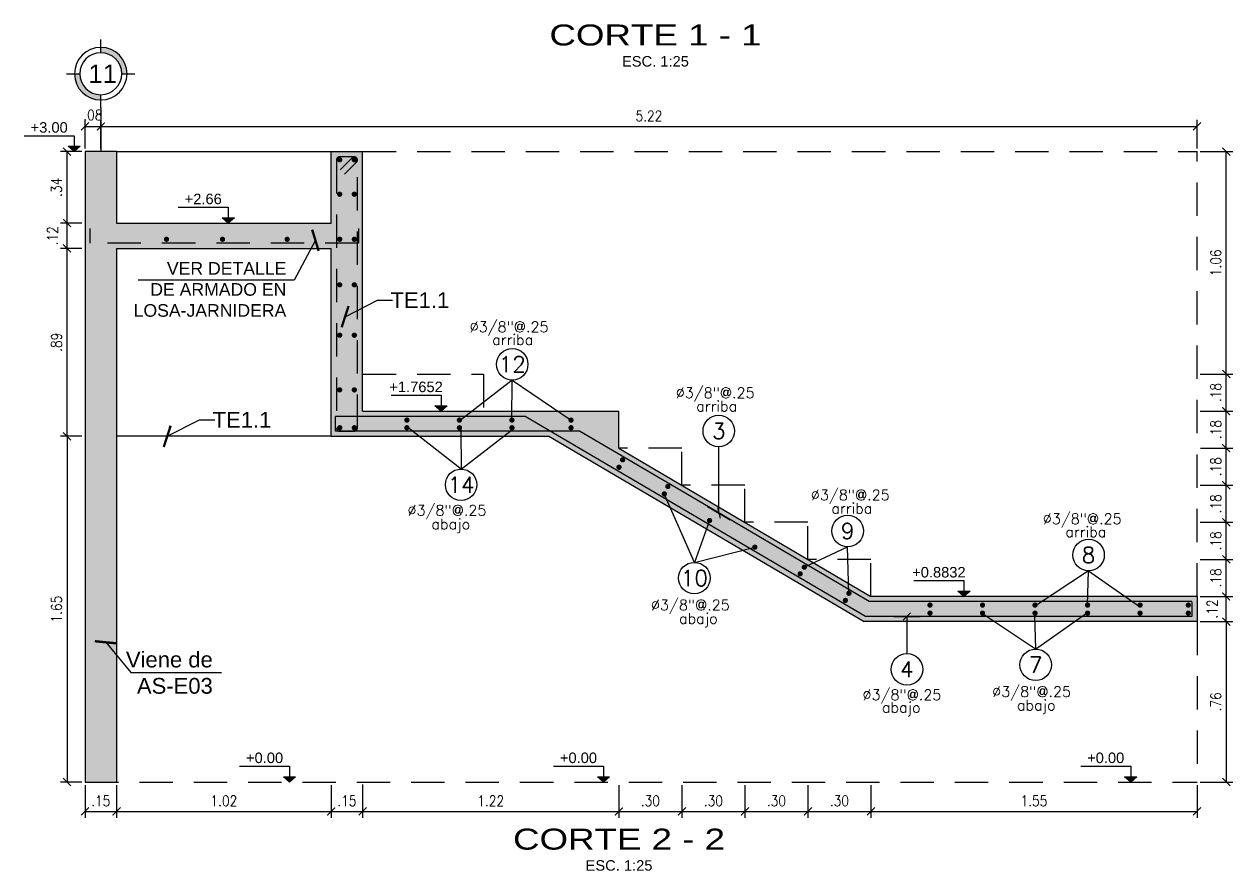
# Model space of a CAD drawing. Header units: millimetres. Extents: x -0.4 to 53.2, y 4.5 to 34.5.
# Drawn here: x 10.27 to 16.02, y 22.09 to 26.12 of the extents above; entities that cross this region are included whole.
import ezdxf
from ezdxf.enums import TextEntityAlignment as Align

# ---------------------------------------------------------------- set-up
doc = ezdxf.new("R2010")
doc.units = ezdxf.units.MM
doc.header["$LTSCALE"] = 0.05
doc.linetypes.add('DASHDOT2', pattern=[12.7, 6.35, -3.175, 0, -3.175])
doc.linetypes.add('HIDDEN2', pattern=[4.7625, 3.175, -1.5875])
for name, color, linetype in [('ACHURADO', 1, 'Continuous'), ('ACOTADO', 2, 'Continuous'), ('CANT_INVIS', 2, 'HIDDEN2'), ('CANT_VIS', 3, 'Continuous'), ('CONT_CORTE', 4, 'Continuous'), ('EJES', 1, 'DASHDOT2'), ('TEXTO_REFUERZO', 3, 'Continuous'), ('TITULOS', 1, 'Continuous'), ('TXT_IND', 2, 'Continuous')]:
    doc.layers.add(name, color=color, linetype=linetype)
doc.styles.add('ACOTAMIENTOS', font='romans.shx', dxfattribs={"width": 0.85})
doc.styles.add('ARIAL', font='arial.ttf')
doc.styles.get("Standard").update_dxf_attribs({"font": 'romans.shx'})
doc.dimstyles.new('ACOTA_25', dxfattribs={"dimscale": 0.025, "dimtxt": 2, "dimasz": 1.5, "dimexe": 1.25, "dimexo": 0.625, "dimgap": 1, "dimtad": 1, "dimzin": 4, "dimdsep": 46, "dimtxsty": 'ACOTAMIENTOS', "dimblk1": 'ARCHTICK', "dimblk2": 'ARCHTICK', "dimsah": 1, "dimcen": 1.5, "dimclrd": 1, "dimclre": 1, "dimclrt": 256, "dimadec": 0, "dimazin": 0, "dimtfac": 1, "dimtofl": 0, "dimtmove": 2, "dimatfit": 3, "dimldrblk": 'ARCHTICK', "dimfxl": 0, "dimtolj": 1, "dimtzin": 0, "dimarcsym": 0})

# ---------------------------------------------------------------- blocks, each defined once
blk = doc.blocks.new('Titulos')
at = {"layer": 'TITULOS', "color": 1, "style": 'ARIAL', "width": 1.25}
blk.add_attdef('TITULO_1', text='', height=0.2, dxfattribs=at).set_placement((0, 0.25), align=Align.MIDDLE_CENTER)
at = {"layer": 'TITULOS', "style": 'ARIAL', "width": 1.25}
blk.add_attdef('TITULO_2', text='', height=0.2, dxfattribs=at).set_placement((0, 0), align=Align.MIDDLE_CENTER)
at = {"layer": 'TITULOS', "color": 2, "width": 1.25}
for tag, p in [('ESCALA_1', (0, -0.25)), ('ESCALA_2', (0, -0.408))]:
    blk.add_attdef(tag, text='', height=0.1, dxfattribs=at).set_placement(p, align=Align.MIDDLE_CENTER)
blk = doc.blocks.new('_ARCHTICK')
at = {"color": 0, "linetype": 'ByBlock', "const_width": 0.15}
blk.add_lwpolyline([(-0.5, -0.5), (0.5, 0.5)], dxfattribs=at)
blk = doc.blocks.new('*D234')
at = {"layer": 'ACOTADO', "color": 1, "lineweight": -2}
for p, q in [((13.0969, 22.5011), (13.0969, 22.3458)), ((13.3969, 22.5011), (13.3969, 22.3458)), ((13.0969, 22.3771), (13.3969, 22.3771))]:
    blk.add_line(p, q, dxfattribs=at)
at = {"layer": 'DEFPOINTS', "color": 0}
for p in [(13.0969, 22.5167), (13.3969, 22.5167), (13.3969, 22.3771)]:
    blk.add_point(p, dxfattribs=at)
at = {"layer": 'ACOTADO', "color": 1, "lineweight": -2, "xscale": 0.03750000000000001, "yscale": 0.03750000000000001, "zscale": 0.03750000000000001}
for p, rotation in [((13.0969, 22.3771), 179.9999999999972), ((13.3969, 22.3771), 359.9999999999972)]:
    blk.add_blockref('_ARCHTICK', p, dxfattribs=dict(at, rotation=rotation))
at = {"layer": 'ACOTADO', "insert": (13.2469, 22.4271), "char_height": 0.05, "attachment_point": 5, "style": 'ACOTAMIENTOS'}
blk.add_mtext('\\A1;.30', dxfattribs=at)
blk = doc.blocks.new('*D306')
at = {"layer": 'ACOTADO', "color": 1, "lineweight": -2}
for p, q in [((10.5566, 22.5011), (10.5566, 22.3458)), ((10.7065, 22.5011), (10.7065, 22.3458)), ((10.5566, 22.3771), (10.7065, 22.3771))]:
    blk.add_line(p, q, dxfattribs=at)
at = {"layer": 'DEFPOINTS', "color": 0}
for p in [(10.5566, 22.5167), (10.7065, 22.5167), (10.7065, 22.3771)]:
    blk.add_point(p, dxfattribs=at)
at = {"layer": 'ACOTADO', "color": 1, "lineweight": -2, "xscale": 0.03750000000000001, "yscale": 0.03750000000000001, "zscale": 0.03750000000000001, "rotation": 180}
blk.add_blockref('_ARCHTICK', (10.5566, 22.3771), dxfattribs=at)
at = {"layer": 'ACOTADO', "color": 1, "lineweight": -2, "xscale": 0.03750000000000001, "yscale": 0.03750000000000001, "zscale": 0.03750000000000001}
blk.add_blockref('_ARCHTICK', (10.7065, 22.3771), dxfattribs=at)
at = {"layer": 'ACOTADO', "insert": (10.6316, 22.4271), "char_height": 0.05, "attachment_point": 5, "style": 'ACOTAMIENTOS'}
blk.add_mtext('\\A1;.15', dxfattribs=at)
blk = doc.blocks.new('*D307')
at = {"layer": 'ACOTADO', "color": 1, "lineweight": -2}
for p, q in [((10.7065, 22.5011), (10.7065, 22.3458)), ((11.7279, 22.5011), (11.7279, 22.3458)), ((10.7065, 22.3771), (11.7279, 22.3771))]:
    blk.add_line(p, q, dxfattribs=at)
at = {"layer": 'DEFPOINTS', "color": 0}
for p in [(10.7065, 22.5167), (11.7279, 22.5167), (11.7279, 22.3771)]:
    blk.add_point(p, dxfattribs=at)
at = {"layer": 'ACOTADO', "color": 1, "lineweight": -2, "xscale": 0.03750000000000001, "yscale": 0.03750000000000001, "zscale": 0.03750000000000001}
for p, rotation in [((10.7065, 22.3771), 179.9999999999972), ((11.7279, 22.3771), 359.9999999999972)]:
    blk.add_blockref('_ARCHTICK', p, dxfattribs=dict(at, rotation=rotation))
at = {"layer": 'ACOTADO', "insert": (11.2172, 22.4271), "char_height": 0.05, "attachment_point": 5, "style": 'ACOTAMIENTOS'}
blk.add_mtext('\\A1;1.02', dxfattribs=at)
blk = doc.blocks.new('*D235')
at = {"layer": 'ACOTADO', "color": 1, "lineweight": -2}
for p, q in [((11.7279, 22.5011), (11.7279, 22.3458)), ((11.8779, 22.5057), (11.8779, 22.3458)), ((11.7279, 22.3771), (11.8779, 22.3771))]:
    blk.add_line(p, q, dxfattribs=at)
at = {"layer": 'DEFPOINTS', "color": 0}
for p in [(11.7279, 22.5167), (11.8779, 22.5213), (11.8779, 22.3771)]:
    blk.add_point(p, dxfattribs=at)
at = {"layer": 'ACOTADO', "color": 1, "lineweight": -2, "xscale": 0.03750000000000001, "yscale": 0.03750000000000001, "zscale": 0.03750000000000001}
for p, rotation in [((11.7279, 22.3771), 179.9999999999972), ((11.8779, 22.3771), 359.9999999999972)]:
    blk.add_blockref('_ARCHTICK', p, dxfattribs=dict(at, rotation=rotation))
at = {"layer": 'ACOTADO', "insert": (11.8029, 22.4271), "char_height": 0.05, "attachment_point": 5, "style": 'ACOTAMIENTOS'}
blk.add_mtext('\\A1;.15', dxfattribs=at)
blk = doc.blocks.new('*D236')
at = {"layer": 'ACOTADO', "color": 1, "lineweight": -2}
for p, q in [((11.8779, 22.5057), (11.8779, 22.3458)), ((13.0969, 22.5011), (13.0969, 22.3458)), ((11.8779, 22.3771), (13.0969, 22.3771))]:
    blk.add_line(p, q, dxfattribs=at)
at = {"layer": 'DEFPOINTS', "color": 0}
for p in [(11.8779, 22.5213), (13.0969, 22.5167), (13.0969, 22.3771)]:
    blk.add_point(p, dxfattribs=at)
at = {"layer": 'ACOTADO', "color": 1, "lineweight": -2, "xscale": 0.03750000000000001, "yscale": 0.03750000000000001, "zscale": 0.03750000000000001}
for p, rotation in [((11.8779, 22.3771), 179.9999999999972), ((13.0969, 22.3771), 359.9999999999972)]:
    blk.add_blockref('_ARCHTICK', p, dxfattribs=dict(at, rotation=rotation))
at = {"layer": 'ACOTADO', "insert": (12.4874, 22.4271), "char_height": 0.05, "attachment_point": 5, "style": 'ACOTAMIENTOS'}
blk.add_mtext('\\A1;1.22', dxfattribs=at)
blk = doc.blocks.new('*D308')
at = {"layer": 'ACOTADO', "color": 1, "lineweight": -2}
for p, q in [((13.9969, 22.5011), (13.9969, 22.3458)), ((14.2969, 22.5011), (14.2969, 22.3458)), ((13.9969, 22.3771), (14.2969, 22.3771))]:
    blk.add_line(p, q, dxfattribs=at)
at = {"layer": 'DEFPOINTS', "color": 0}
for p in [(13.9969, 22.5167), (14.2969, 22.5167), (14.2969, 22.3771)]:
    blk.add_point(p, dxfattribs=at)
at = {"layer": 'ACOTADO', "color": 1, "lineweight": -2, "xscale": 0.03750000000000001, "yscale": 0.03750000000000001, "zscale": 0.03750000000000001}
for p, rotation in [((13.9969, 22.3771), 179.9999999999972), ((14.2969, 22.3771), 359.9999999999972)]:
    blk.add_blockref('_ARCHTICK', p, dxfattribs=dict(at, rotation=rotation))
at = {"layer": 'ACOTADO', "insert": (14.1469, 22.4271), "char_height": 0.05, "attachment_point": 5, "style": 'ACOTAMIENTOS'}
blk.add_mtext('\\A1;.30', dxfattribs=at)
blk = doc.blocks.new('*D237')
at = {"layer": 'ACOTADO', "color": 1, "lineweight": -2}
for p, q in [((13.3969, 22.5011), (13.3969, 22.3458)), ((13.6969, 22.5011), (13.6969, 22.3458)), ((13.3969, 22.3771), (13.6969, 22.3771))]:
    blk.add_line(p, q, dxfattribs=at)
at = {"layer": 'DEFPOINTS', "color": 0}
for p in [(13.3969, 22.5167), (13.6969, 22.5167), (13.6969, 22.3771)]:
    blk.add_point(p, dxfattribs=at)
at = {"layer": 'ACOTADO', "color": 1, "lineweight": -2, "xscale": 0.03750000000000001, "yscale": 0.03750000000000001, "zscale": 0.03750000000000001}
for p, rotation in [((13.3969, 22.3771), 179.9999999999972), ((13.6969, 22.3771), 359.9999999999972)]:
    blk.add_blockref('_ARCHTICK', p, dxfattribs=dict(at, rotation=rotation))
at = {"layer": 'ACOTADO', "insert": (13.5469, 22.4271), "char_height": 0.05, "attachment_point": 5, "style": 'ACOTAMIENTOS'}
blk.add_mtext('\\A1;.30', dxfattribs=at)
blk = doc.blocks.new('*D238')
at = {"layer": 'ACOTADO', "color": 1, "lineweight": -2}
for p, q in [((13.6969, 22.5011), (13.6969, 22.3458)), ((13.9969, 22.5011), (13.9969, 22.3458)), ((13.6969, 22.3771), (13.9969, 22.3771))]:
    blk.add_line(p, q, dxfattribs=at)
at = {"layer": 'DEFPOINTS', "color": 0}
for p in [(13.6969, 22.5167), (13.9969, 22.5167), (13.9969, 22.3771)]:
    blk.add_point(p, dxfattribs=at)
at = {"layer": 'ACOTADO', "color": 1, "lineweight": -2, "xscale": 0.03750000000000001, "yscale": 0.03750000000000001, "zscale": 0.03750000000000001}
for p, rotation in [((13.6969, 22.3771), 179.9999999999972), ((13.9969, 22.3771), 359.9999999999972)]:
    blk.add_blockref('_ARCHTICK', p, dxfattribs=dict(at, rotation=rotation))
at = {"layer": 'ACOTADO', "insert": (13.8469, 22.4271), "char_height": 0.05, "attachment_point": 5, "style": 'ACOTAMIENTOS'}
blk.add_mtext('\\A1;.30', dxfattribs=at)
blk = doc.blocks.new('*D239')
at = {"layer": 'ACOTADO', "color": 1, "lineweight": -2}
for p, q in [((10.541, 25.1764), (10.4399, 25.1764)), ((10.4712, 25.0564), (10.4712, 25.1764)), ((10.541, 25.0564), (10.4399, 25.0564))]:
    blk.add_line(p, q, dxfattribs=at)
at = {"layer": 'DEFPOINTS', "color": 0}
for p in [(10.4712, 25.1764), (10.5566, 25.1764), (10.5566, 25.0564)]:
    blk.add_point(p, dxfattribs=at)
at = {"layer": 'ACOTADO', "color": 1, "lineweight": -2, "xscale": 0.03750000000000001, "yscale": 0.03750000000000001, "zscale": 0.03750000000000001}
for p, rotation in [((10.4712, 25.1764), 90), ((10.4712, 25.0564), 270)]:
    blk.add_blockref('_ARCHTICK', p, dxfattribs=dict(at, rotation=rotation))
at = {"layer": 'ACOTADO', "insert": (10.402, 25.1164), "char_height": 0.05, "attachment_point": 5, "rotation": 90, "style": 'ACOTAMIENTOS'}
blk.add_mtext('\\A1;.12', dxfattribs=at)
blk = doc.blocks.new('*D309')
at = {"layer": 'ACOTADO', "color": 1, "lineweight": -2}
for p, q in [((14.2969, 22.5011), (14.2969, 22.3458)), ((15.8486, 22.5011), (15.8486, 22.3458)), ((14.2969, 22.3771), (15.8486, 22.3771))]:
    blk.add_line(p, q, dxfattribs=at)
at = {"layer": 'DEFPOINTS', "color": 0}
for p in [(14.2969, 22.5167), (15.8486, 22.5167), (15.8486, 22.3771)]:
    blk.add_point(p, dxfattribs=at)
at = {"layer": 'ACOTADO', "color": 1, "lineweight": -2, "xscale": 0.03750000000000001, "yscale": 0.03750000000000001, "zscale": 0.03750000000000001}
for p, rotation in [((14.2969, 22.3771), 179.9999999999972), ((15.8486, 22.3771), 359.9999999999972)]:
    blk.add_blockref('_ARCHTICK', p, dxfattribs=dict(at, rotation=rotation))
at = {"layer": 'ACOTADO', "insert": (15.0727, 22.4271), "char_height": 0.05, "attachment_point": 5, "style": 'ACOTAMIENTOS'}
blk.add_mtext('\\A1;1.55', dxfattribs=at)
blk = doc.blocks.new('*D240')
at = {"layer": 'ACOTADO', "color": 1, "lineweight": -2}
for p, q in [((10.541, 25.0564), (10.4399, 25.0564)), ((10.4712, 24.1619), (10.4712, 25.0564)), ((10.541, 24.1619), (10.4399, 24.1619))]:
    blk.add_line(p, q, dxfattribs=at)
at = {"layer": 'DEFPOINTS', "color": 0}
for p in [(10.4712, 25.0564), (10.5566, 25.0564), (10.5566, 24.1619)]:
    blk.add_point(p, dxfattribs=at)
at = {"layer": 'ACOTADO', "color": 1, "lineweight": -2, "xscale": 0.03750000000000001, "yscale": 0.03750000000000001, "zscale": 0.03750000000000001}
for p, rotation in [((10.4712, 25.0564), 90), ((10.4712, 24.1619), 270)]:
    blk.add_blockref('_ARCHTICK', p, dxfattribs=dict(at, rotation=rotation))
at = {"layer": 'ACOTADO', "insert": (10.4212, 24.6092), "char_height": 0.05, "attachment_point": 5, "rotation": 90, "style": 'ACOTAMIENTOS'}
blk.add_mtext('\\A1;.89', dxfattribs=at)
blk = doc.blocks.new('*D310')
at = {"layer": 'ACOTADO', "color": 1, "lineweight": -2}
for p, q in [((10.541, 25.5167), (10.4399, 25.5167)), ((10.4712, 25.1764), (10.4712, 25.5167)), ((10.541, 25.1764), (10.4399, 25.1764))]:
    blk.add_line(p, q, dxfattribs=at)
at = {"layer": 'DEFPOINTS', "color": 0}
for p in [(10.4712, 25.5167), (10.5566, 25.5167), (10.5566, 25.1764)]:
    blk.add_point(p, dxfattribs=at)
at = {"layer": 'ACOTADO', "color": 1, "lineweight": -2, "xscale": 0.03750000000000001, "yscale": 0.03750000000000001, "zscale": 0.03750000000000001}
for p, rotation in [((10.4712, 25.5167), 90), ((10.4712, 25.1764), 270)]:
    blk.add_blockref('_ARCHTICK', p, dxfattribs=dict(at, rotation=rotation))
at = {"layer": 'ACOTADO', "insert": (10.4212, 25.3466), "char_height": 0.05, "attachment_point": 5, "rotation": 90, "style": 'ACOTAMIENTOS'}
blk.add_mtext('\\A1;.34', dxfattribs=at)
blk = doc.blocks.new('*D311')
at = {"layer": 'ACOTADO', "color": 1, "lineweight": -2}
for p, q in [((15.8642, 23.3999), (16.0191, 23.3999)), ((15.9878, 23.2799), (15.9878, 23.3999)), ((15.8642, 23.2799), (16.0191, 23.2799))]:
    blk.add_line(p, q, dxfattribs=at)
at = {"layer": 'DEFPOINTS', "color": 0}
for p in [(15.8486, 23.3999), (15.9878, 23.3999), (15.8486, 23.2799)]:
    blk.add_point(p, dxfattribs=at)
at = {"layer": 'ACOTADO', "color": 1, "lineweight": -2, "xscale": 0.03750000000000001, "yscale": 0.03750000000000001, "zscale": 0.03750000000000001}
for p, rotation in [((15.9878, 23.3999), 90), ((15.9878, 23.2799), 270)]:
    blk.add_blockref('_ARCHTICK', p, dxfattribs=dict(at, rotation=rotation))
at = {"layer": 'ACOTADO', "insert": (15.9207, 23.3399), "char_height": 0.05, "attachment_point": 5, "rotation": 90, "style": 'ACOTAMIENTOS'}
blk.add_mtext('\\A1;.12', dxfattribs=at)
blk = doc.blocks.new('*D312')
at = {"layer": 'ACOTADO', "color": 1, "lineweight": -2}
for p, q in [((15.8642, 23.2799), (16.0191, 23.2799)), ((15.9878, 23.2799), (15.9878, 22.5167)), ((15.8642, 22.5167), (16.0191, 22.5167))]:
    blk.add_line(p, q, dxfattribs=at)
at = {"layer": 'DEFPOINTS', "color": 0}
for p in [(15.8486, 23.2799), (15.8486, 22.5167), (15.9878, 22.5167)]:
    blk.add_point(p, dxfattribs=at)
at = {"layer": 'ACOTADO', "color": 1, "lineweight": -2, "xscale": 0.03750000000000001, "yscale": 0.03750000000000001, "zscale": 0.03750000000000001}
for p, rotation in [((15.9878, 23.2799), 90), ((15.9878, 22.5167), 270)]:
    blk.add_blockref('_ARCHTICK', p, dxfattribs=dict(at, rotation=rotation))
at = {"layer": 'ACOTADO', "insert": (15.9378, 22.8983), "char_height": 0.05, "attachment_point": 5, "rotation": 90, "style": 'ACOTAMIENTOS'}
blk.add_mtext('\\A1;.76', dxfattribs=at)
blk = doc.blocks.new('*D313')
at = {"layer": 'ACOTADO', "color": 1, "lineweight": -2}
for p, q in [((15.8642, 23.5763), (16.0191, 23.5763)), ((15.9878, 23.3999), (15.9878, 23.5763)), ((15.8642, 23.3999), (16.0191, 23.3999))]:
    blk.add_line(p, q, dxfattribs=at)
at = {"layer": 'DEFPOINTS', "color": 0}
for p in [(15.8486, 23.5763), (15.9878, 23.5763), (15.8486, 23.3999)]:
    blk.add_point(p, dxfattribs=at)
at = {"layer": 'ACOTADO', "color": 1, "lineweight": -2, "xscale": 0.03750000000000001, "yscale": 0.03750000000000001, "zscale": 0.03750000000000001}
for p, rotation in [((15.9878, 23.5763), 90), ((15.9878, 23.3999), 270)]:
    blk.add_blockref('_ARCHTICK', p, dxfattribs=dict(at, rotation=rotation))
at = {"layer": 'ACOTADO', "insert": (15.9378, 23.4881), "char_height": 0.05, "attachment_point": 5, "rotation": 90, "style": 'ACOTAMIENTOS'}
blk.add_mtext('\\A1;.18', dxfattribs=at)
blk = doc.blocks.new('*D241')
at = {"layer": 'ACOTADO', "color": 1, "lineweight": -2}
for p, q in [((15.8642, 23.7527), (16.0191, 23.7527)), ((15.9878, 23.5763), (15.9878, 23.7527)), ((15.8642, 23.5763), (16.0191, 23.5763))]:
    blk.add_line(p, q, dxfattribs=at)
at = {"layer": 'DEFPOINTS', "color": 0}
for p in [(15.8486, 23.7527), (15.9878, 23.7527), (15.8486, 23.5763)]:
    blk.add_point(p, dxfattribs=at)
at = {"layer": 'ACOTADO', "color": 1, "lineweight": -2, "xscale": 0.03750000000000001, "yscale": 0.03750000000000001, "zscale": 0.03750000000000001}
for p, rotation in [((15.9878, 23.7527), 90), ((15.9878, 23.5763), 270)]:
    blk.add_blockref('_ARCHTICK', p, dxfattribs=dict(at, rotation=rotation))
at = {"layer": 'ACOTADO', "insert": (15.9378, 23.6645), "char_height": 0.05, "attachment_point": 5, "rotation": 90, "style": 'ACOTAMIENTOS'}
blk.add_mtext('\\A1;.18', dxfattribs=at)
blk = doc.blocks.new('*D242')
at = {"layer": 'ACOTADO', "color": 1, "lineweight": -2}
for p, q in [((15.8652, 24.1055), (16.0191, 24.1055)), ((15.9878, 23.9291), (15.9878, 24.1055)), ((15.8642, 23.9291), (16.0191, 23.9291))]:
    blk.add_line(p, q, dxfattribs=at)
at = {"layer": 'DEFPOINTS', "color": 0}
for p in [(15.8496, 24.1055), (15.9878, 24.1055), (15.8486, 23.9291)]:
    blk.add_point(p, dxfattribs=at)
at = {"layer": 'ACOTADO', "color": 1, "lineweight": -2, "xscale": 0.03750000000000001, "yscale": 0.03750000000000001, "zscale": 0.03750000000000001}
for p, rotation in [((15.9878, 24.1055), 90), ((15.9878, 23.9291), 270)]:
    blk.add_blockref('_ARCHTICK', p, dxfattribs=dict(at, rotation=rotation))
at = {"layer": 'ACOTADO', "insert": (15.9378, 24.0173), "char_height": 0.05, "attachment_point": 5, "rotation": 90, "style": 'ACOTAMIENTOS'}
blk.add_mtext('\\A1;.18', dxfattribs=at)
blk = doc.blocks.new('*D243')
at = {"layer": 'ACOTADO', "color": 1, "lineweight": -2}
for p, q in [((15.8642, 23.9291), (16.0191, 23.9291)), ((15.9878, 23.7527), (15.9878, 23.9291)), ((15.8642, 23.7527), (16.0191, 23.7527))]:
    blk.add_line(p, q, dxfattribs=at)
at = {"layer": 'DEFPOINTS', "color": 0}
for p in [(15.8486, 23.9291), (15.9878, 23.9291), (15.8486, 23.7527)]:
    blk.add_point(p, dxfattribs=at)
at = {"layer": 'ACOTADO', "color": 1, "lineweight": -2, "xscale": 0.03750000000000001, "yscale": 0.03750000000000001, "zscale": 0.03750000000000001}
for p, rotation in [((15.9878, 23.9291), 90), ((15.9878, 23.7527), 270)]:
    blk.add_blockref('_ARCHTICK', p, dxfattribs=dict(at, rotation=rotation))
at = {"layer": 'ACOTADO', "insert": (15.9378, 23.8409), "char_height": 0.05, "attachment_point": 5, "rotation": 90, "style": 'ACOTAMIENTOS'}
blk.add_mtext('\\A1;.18', dxfattribs=at)
blk = doc.blocks.new('*D244')
at = {"layer": 'ACOTADO', "color": 1, "lineweight": -2}
for p, q in [((15.8642, 24.2819), (16.0191, 24.2819)), ((15.9878, 24.1055), (15.9878, 24.2819)), ((15.8652, 24.1055), (16.0191, 24.1055))]:
    blk.add_line(p, q, dxfattribs=at)
at = {"layer": 'DEFPOINTS', "color": 0}
for p in [(15.8486, 24.2819), (15.9878, 24.2819), (15.8496, 24.1055)]:
    blk.add_point(p, dxfattribs=at)
at = {"layer": 'ACOTADO', "color": 1, "lineweight": -2, "xscale": 0.03750000000000001, "yscale": 0.03750000000000001, "zscale": 0.03750000000000001}
for p, rotation in [((15.9878, 24.2819), 90), ((15.9878, 24.1055), 270)]:
    blk.add_blockref('_ARCHTICK', p, dxfattribs=dict(at, rotation=rotation))
at = {"layer": 'ACOTADO', "insert": (15.9378, 24.1937), "char_height": 0.05, "attachment_point": 5, "rotation": 90, "style": 'ACOTAMIENTOS'}
blk.add_mtext('\\A1;.18', dxfattribs=at)
blk = doc.blocks.new('*D314')
at = {"layer": 'ACOTADO', "color": 1, "lineweight": -2}
for p, q in [((15.8642, 25.5167), (16.0191, 25.5167)), ((15.9878, 24.4583), (15.9878, 25.5167)), ((15.8642, 24.4583), (16.0191, 24.4583))]:
    blk.add_line(p, q, dxfattribs=at)
at = {"layer": 'DEFPOINTS', "color": 0}
for p in [(15.8486, 25.5167), (15.9878, 25.5167), (15.8486, 24.4583)]:
    blk.add_point(p, dxfattribs=at)
at = {"layer": 'ACOTADO', "color": 1, "lineweight": -2, "xscale": 0.03750000000000001, "yscale": 0.03750000000000001, "zscale": 0.03750000000000001}
for p, rotation in [((15.9878, 25.5167), 90), ((15.9878, 24.4583), 270)]:
    blk.add_blockref('_ARCHTICK', p, dxfattribs=dict(at, rotation=rotation))
at = {"layer": 'ACOTADO', "insert": (15.9378, 24.9875), "char_height": 0.05, "attachment_point": 5, "rotation": 90, "style": 'ACOTAMIENTOS'}
blk.add_mtext('\\A1;1.06', dxfattribs=at)
blk = doc.blocks.new('*D245')
at = {"layer": 'ACOTADO', "color": 1, "lineweight": -2}
for p, q in [((15.8642, 24.4583), (16.0191, 24.4583)), ((15.9878, 24.2819), (15.9878, 24.4583)), ((15.8642, 24.2819), (16.0191, 24.2819))]:
    blk.add_line(p, q, dxfattribs=at)
at = {"layer": 'DEFPOINTS', "color": 0}
for p in [(15.8486, 24.4583), (15.9878, 24.4583), (15.8486, 24.2819)]:
    blk.add_point(p, dxfattribs=at)
at = {"layer": 'ACOTADO', "color": 1, "lineweight": -2, "xscale": 0.03750000000000001, "yscale": 0.03750000000000001, "zscale": 0.03750000000000001}
for p, rotation in [((15.9878, 24.4583), 90), ((15.9878, 24.2819), 270)]:
    blk.add_blockref('_ARCHTICK', p, dxfattribs=dict(at, rotation=rotation))
at = {"layer": 'ACOTADO', "insert": (15.9378, 24.3701), "char_height": 0.05, "attachment_point": 5, "rotation": 90, "style": 'ACOTAMIENTOS'}
blk.add_mtext('\\A1;.18', dxfattribs=at)
blk = doc.blocks.new('Nivel-elev')
at = {"layer": 'TXT_IND'}
blk.add_hatch(color=1, dxfattribs=at).paths.add_polyline_path([(-0.058, 0.051), (0.058, 0.051), (0, 0)])
for p, q in [((0, 0), (-0.058, 0.051)), ((-0.058, 0.051), (0.058, 0.051)), ((0.058, 0.051), (0, 0))]:
    blk.add_line(p, q, dxfattribs=at)
blk.add_lwpolyline([(-0.476, 0.151), (0, 0.151), (0, 0.051)], dxfattribs=at)
blk.add_attdef('+2.85', (-0.476, 0.171), '', height=0.0975, dxfattribs=at)
blk = doc.blocks.new('COTA25')
at = {"layer": 'TEXTO_REFUERZO', "color": 1}
blk.add_line((0, -0.0625), (0, 0.0625), dxfattribs=at)
at = {"layer": 'TEXTO_REFUERZO'}
blk.add_line((-0.0177, -0.0177), (0.0177, 0.0177), dxfattribs=at)
blk = doc.blocks.new('*D246')
at = {"layer": 'ACOTADO', "color": 1, "lineweight": -2}
for p, q in [((10.541, 24.1619), (10.4399, 24.1619)), ((10.4712, 24.1619), (10.4712, 22.5167)), ((10.541, 22.5167), (10.4399, 22.5167))]:
    blk.add_line(p, q, dxfattribs=at)
at = {"layer": 'DEFPOINTS', "color": 0}
for p in [(10.5566, 24.1619), (10.4712, 22.5167), (10.5566, 22.5167)]:
    blk.add_point(p, dxfattribs=at)
at = {"layer": 'ACOTADO', "color": 1, "lineweight": -2, "xscale": 0.03750000000000001, "yscale": 0.03750000000000001, "zscale": 0.03750000000000001}
for p, rotation in [((10.4712, 24.1619), 90), ((10.4712, 22.5167), 270)]:
    blk.add_blockref('_ARCHTICK', p, dxfattribs=dict(at, rotation=rotation))
at = {"layer": 'ACOTADO', "insert": (10.4212, 23.3393), "char_height": 0.05, "attachment_point": 5, "rotation": 90, "style": 'ACOTAMIENTOS'}
blk.add_mtext('\\A1;1.65', dxfattribs=at)
blk = doc.blocks.new('EJE')
at = {"layer": 'EJES', "linetype": 'Continuous'}
for points in [[(-0.25, 0), (-0.2, 0, -0.414214), (0, 0.2), (0, 0.25, 0.414214)], [(0.25, 0), (0.2, 0, -0.414214), (0, -0.2), (0, -0.25, 0.414214)]]:
    blk.add_hatch(color=256, dxfattribs=at).paths.add_polyline_path(points)
at = {"layer": 'EJES', "color": 1, "linetype": 'Continuous'}
for p, q in [((0, 0.2), (0, 0.325)), ((-0.2, 0), (-0.325, 0)), ((0.325, 0), (0.2, 0)), ((0, -0.325), (0, -0.2))]:
    blk.add_line(p, q, dxfattribs=at)
at = {"layer": 'EJES', "color": 3, "linetype": 'Continuous'}
for radius in [0.25, 0.2]:
    blk.add_circle((0, 0), radius, dxfattribs=at)
at = {"layer": 'EJES', "color": 4, "linetype": 'Continuous', "style": 'ARIAL'}
blk.add_attdef('EJE', text='', height=0.175, dxfattribs=at).set_placement((0, 0), align=Align.MIDDLE_CENTER)
blk = doc.blocks.new('*D321')
at = {"layer": 'ACOTADO', "color": 1, "lineweight": -2}
for p, q in [((10.5566, 25.5323), (10.5566, 25.6678)), ((10.6316, 25.5323), (10.6316, 25.6678)), ((10.5566, 25.6365), (10.6316, 25.6365))]:
    blk.add_line(p, q, dxfattribs=at)
at = {"layer": 'DEFPOINTS', "color": 0}
for p in [(10.6316, 25.6365), (10.5566, 25.5167), (10.6316, 25.5167)]:
    blk.add_point(p, dxfattribs=at)
at = {"layer": 'ACOTADO', "color": 1, "lineweight": -2, "xscale": 0.03750000000000001, "yscale": 0.03750000000000001, "zscale": 0.03750000000000001, "rotation": 180}
blk.add_blockref('_ARCHTICK', (10.5566, 25.6365), dxfattribs=at)
at = {"layer": 'ACOTADO', "color": 1, "lineweight": -2, "xscale": 0.03750000000000001, "yscale": 0.03750000000000001, "zscale": 0.03750000000000001}
blk.add_blockref('_ARCHTICK', (10.6316, 25.6365), dxfattribs=at)
at = {"layer": 'ACOTADO', "insert": (10.5941, 25.6912), "char_height": 0.05, "attachment_point": 5, "style": 'ACOTAMIENTOS'}
blk.add_mtext('\\A1;.08', dxfattribs=at)
blk = doc.blocks.new('*D322')
at = {"layer": 'ACOTADO', "color": 1, "lineweight": -2}
for p, q in [((10.6316, 25.5323), (10.6316, 25.6678)), ((15.8486, 25.5323), (15.8486, 25.6678)), ((10.6316, 25.6365), (15.8486, 25.6365))]:
    blk.add_line(p, q, dxfattribs=at)
at = {"layer": 'DEFPOINTS', "color": 0}
for p in [(15.8486, 25.6365), (10.6316, 25.5167), (15.8486, 25.5167)]:
    blk.add_point(p, dxfattribs=at)
at = {"layer": 'ACOTADO', "color": 1, "lineweight": -2, "xscale": 0.03750000000000001, "yscale": 0.03750000000000001, "zscale": 0.03750000000000001, "rotation": 180}
blk.add_blockref('_ARCHTICK', (10.6316, 25.6365), dxfattribs=at)
at = {"layer": 'ACOTADO', "color": 1, "lineweight": -2, "xscale": 0.03750000000000001, "yscale": 0.03750000000000001, "zscale": 0.03750000000000001}
blk.add_blockref('_ARCHTICK', (15.8486, 25.6365), dxfattribs=at)
at = {"layer": 'ACOTADO', "insert": (13.2401, 25.6865), "char_height": 0.05, "attachment_point": 5, "style": 'ACOTAMIENTOS'}
blk.add_mtext('\\A1;5.22', dxfattribs=at)

msp = doc.modelspace()

# ---------------------------------------------------------------- hatches: boundary and pattern name
at = {"layer": 'ACHURADO', "ltscale": 0.2}
h = msp.add_hatch(color=254, dxfattribs=at)
h.dxf.hatch_style = 1
h.paths.add_polyline_path([(10.7065, 25.5167), (10.5566, 25.5167), (10.5566, 22.5167), (10.7065, 22.5167), (10.7065, 25.0564), (11.7279, 25.0564), (11.7279, 24.1619), (12.7643, 24.1619), (14.2643, 23.2799), (15.8486, 23.2799), (15.8486, 23.3999), (14.2969, 23.3999), (13.0969, 24.1055), (13.0969, 24.2819), (11.8779, 24.2819), (11.8779, 25.5167), (11.7279, 25.5167), (11.7279, 25.1764), (10.7065, 25.1764)])

# ---------------------------------------------------------------- linework, layer by layer
at = {"layer": 'CANT_INVIS', "color": 2}
for p, q in [((11.8779, 24.4583), (12.4527, 24.4583)), ((12.4527, 24.4583), (12.4527, 24.2819)), ((13.3969, 23.9291), (13.3969, 24.1055)), ((13.6969, 23.7527), (13.6969, 23.9291)), ((13.9969, 23.5763), (13.9969, 23.7527)), ((14.2969, 23.3999), (14.2969, 23.5763))]:
    msp.add_line(p, q, dxfattribs=at)
at = {"layer": 'CANT_INVIS'}
msp.add_lwpolyline([(11.8379, 25.4917), (11.768, 25.4917, 0.414214), (11.753, 25.4767), (11.753, 24.2019, 0.414214), (11.768, 24.1869), (11.8379, 24.1869, 0.414214), (11.8529, 24.2019), (11.8529, 25.4767, 0.414214)], format="xyb", close=True, dxfattribs=at)
at = {"layer": 'CANT_INVIS', "const_width": 0.0125}
for points in [[(11.7624, 25.4779, -1), (11.7749, 25.4779, -1)], [(11.8321, 25.4777, -1), (11.8446, 25.4777, -1)], [(11.7624, 25.314, -1), (11.7749, 25.314, -1)], [(11.8321, 25.3139, -1), (11.8446, 25.3139, -1)], [(10.9381, 25.0996, -1), (10.9506, 25.0996, -1)], [(11.2047, 25.0996, -1), (11.2172, 25.0996, -1)], [(11.5124, 25.0996, -1), (11.5249, 25.0996, -1)], [(11.7624, 25.0996, -1), (11.7749, 25.0996, -1)], [(11.8321, 25.0995, -1), (11.8446, 25.0995, -1)], [(11.7624, 24.883, -1), (11.7749, 24.883, -1)], [(11.8321, 24.8829, -1), (11.8446, 24.8829, -1)], [(11.7624, 24.6432, -1), (11.7749, 24.6432, -1)], [(11.8321, 24.643, -1), (11.8446, 24.643, -1)], [(11.7624, 24.383, -1), (11.7749, 24.383, -1)], [(11.8321, 24.3829, -1), (11.8446, 24.3829, -1)], [(11.7624, 24.203, -1), (11.7749, 24.203, -1)], [(11.8321, 24.2028, -1), (11.8446, 24.2028, -1)]]:
    msp.add_lwpolyline(points, format="xyb", close=True, dxfattribs=at)
at = {"layer": 'CANT_INVIS'}
msp.add_lwpolyline([(11.792, 25.4095), (11.8486, 25.466, 1), (11.8274, 25.4873), (11.7708, 25.4307)], format="xyb", dxfattribs=at)
at = {"layer": 'CANT_INVIS', "color": 0}
for points in [[(11.8779, 25.5167), (15.8486, 25.5167)], [(15.8486, 23.3999), (15.8486, 25.5167)], [(15.8486, 23.2799), (15.8486, 22.5167)], [(10.5566, 22.5167), (15.8486, 22.5167)]]:
    msp.add_lwpolyline(points, dxfattribs=at)
at = {"layer": 'CANT_INVIS', "color": 2}
for points in [[(11.8579, 25.1514), (11.8579, 25.0814), (10.5816, 25.0814), (10.5816, 25.1514)], [(13.3969, 24.1055), (13.0969, 24.1055)], [(13.6969, 23.9291), (13.3969, 23.9291)], [(13.9969, 23.7527), (13.6969, 23.7527)], [(14.2969, 23.5763), (13.9969, 23.5763)]]:
    msp.add_lwpolyline(points, dxfattribs=at)
at = {"layer": 'CANT_VIS'}
msp.add_line((11.7279, 24.1619), (10.7065, 24.1619), dxfattribs=at)
msp.add_lwpolyline([(10.7065, 25.5167), (11.7279, 25.5167)], dxfattribs=at)
at = {"layer": 'CONT_CORTE'}
for p, q in [((10.5566, 25.5167), (10.5566, 22.5167)), ((10.7065, 25.5167), (10.5566, 25.5167)), ((10.7065, 25.5167), (10.7065, 25.1764)), ((11.7279, 25.1764), (11.7279, 25.5167)), ((11.7279, 25.5167), (11.8779, 25.5167)), ((11.8779, 24.2819), (11.8779, 25.5167)), ((10.7065, 25.1764), (11.7279, 25.1764)), ((10.7065, 25.0564), (10.7065, 22.5167)), ((10.7065, 25.0564), (11.7279, 25.0564)), ((11.7279, 24.1619), (11.7279, 25.0564)), ((11.8779, 24.2819), (13.0969, 24.2819)), ((13.0969, 24.1055), (13.0969, 24.2819)), ((11.7279, 24.1619), (12.7643, 24.1619)), ((12.7643, 24.1619), (14.2643, 23.2799)), ((13.0969, 24.1055), (14.2969, 23.3999))]:
    msp.add_line(p, q, dxfattribs=at)
for points in [[(15.8486, 23.3999), (15.8486, 23.2799), (14.2643, 23.2799)], [(15.8486, 23.3999), (14.2969, 23.3999)]]:
    msp.add_lwpolyline(points, dxfattribs=at)
at = {"layer": 'EJES'}
msp.add_line((10.6316, 25.725), (10.6316, 25.5167), dxfattribs=at)
at = {"layer": 'TEXTO_REFUERZO', "color": 1}
for p, q in [((12.5897, 24.4297), (12.3357, 24.232)), ((12.5883, 24.2391), (12.5897, 24.4297)), ((12.5897, 24.4297), (12.8695, 24.2391)), ((12.3465, 24.0062), (12.0926, 24.2039)), ((12.3451, 24.1968), (12.3465, 24.0062)), ((12.3465, 24.0062), (12.5986, 24.2013)), ((13.5726, 23.7968), (13.5726, 24.1123)), ((13.4564, 23.5621), (13.3134, 23.8879)), ((13.5289, 23.7612), (13.4564, 23.5621)), ((13.4564, 23.5621), (13.7444, 23.6344)), ((13.9795, 23.5391), (14.1859, 23.6365)), ((14.1921, 23.4147), (14.1859, 23.6365)), ((15.3325, 23.522), (15.0751, 23.3516)), ((15.3277, 23.3587), (15.3325, 23.522)), ((15.3325, 23.522), (15.5751, 23.3516)), ((14.4681, 23.3049), (14.4681, 23.1279)), ((15.0805, 23.1495), (14.8231, 23.3199)), ((15.0757, 23.3128), (15.0805, 23.1495)), ((15.0805, 23.1495), (15.3231, 23.3199))]:
    msp.add_line(p, q, dxfattribs=at)
at = {"layer": 'TEXTO_REFUERZO', "color": 6}
msp.add_lwpolyline([(15.8236, 23.3758), (14.2886, 23.3758), (13.4425, 23.8733), (12.9092, 24.1869), (11.7479, 24.1869), (11.7479, 24.2569)], dxfattribs=at)
at = {"layer": 'TEXTO_REFUERZO', "color": 5}
msp.add_lwpolyline([(15.8236, 23.3749), (15.8236, 23.3049), (14.2711, 23.3049), (12.652, 24.2569), (11.7479, 24.2569)], dxfattribs=at)
at = {"layer": 'TEXTO_REFUERZO', "color": 1, "const_width": 0.0125}
for points in [[(12.0821, 24.2391, -1), (12.0946, 24.2391, -1)], [(12.3321, 24.2391, -1), (12.3446, 24.2391, -1)], [(12.5821, 24.2391, -1), (12.5946, 24.2391, -1)], [(12.8633, 24.2391, -1), (12.8758, 24.2391, -1)], [(12.0821, 24.2028, -1), (12.0946, 24.2028, -1)], [(12.3321, 24.2028, -1), (12.3446, 24.2028, -1)], [(12.5821, 24.2028, -1), (12.5946, 24.2028, -1)], [(12.8633, 24.2028, -1), (12.8758, 24.2028, -1)], [(13.1086, 24.0499, -1), (13.1211, 24.0499, -1)], [(13.0916, 24.0146, -1), (13.1041, 24.0146, -1)], [(13.3241, 23.9232, -1), (13.3366, 23.9232, -1)], [(13.3071, 23.8879, -1), (13.3196, 23.8879, -1)], [(13.5226, 23.7612, -1), (13.5351, 23.7612, -1)], [(13.7381, 23.6344, -1), (13.7506, 23.6344, -1)], [(13.9733, 23.5391, -1), (13.9858, 23.5391, -1)], [(13.9536, 23.5077, -1), (13.9661, 23.5077, -1)], [(14.1858, 23.4147, -1), (14.1983, 23.4147, -1)], [(14.1691, 23.381, -1), (14.1816, 23.381, -1)], [(14.5715, 23.3587, -1), (14.584, 23.3587, -1)], [(14.8215, 23.3587, -1), (14.834, 23.3587, -1)], [(15.0715, 23.3587, -1), (15.084, 23.3587, -1)], [(15.3215, 23.3587, -1), (15.334, 23.3587, -1)], [(15.5715, 23.3587, -1), (15.584, 23.3587, -1)], [(15.8009, 23.3587, -1), (15.8134, 23.3587, -1)], [(14.5715, 23.3205, -1), (14.584, 23.3205, -1)], [(14.8215, 23.3205, -1), (14.834, 23.3205, -1)], [(15.0715, 23.3205, -1), (15.084, 23.3205, -1)], [(15.3215, 23.3205, -1), (15.334, 23.3205, -1)], [(15.5715, 23.3205, -1), (15.584, 23.3205, -1)], [(15.8009, 23.3205, -1), (15.8134, 23.3205, -1)]]:
    msp.add_lwpolyline(points, format="xyb", close=True, dxfattribs=at)
at = {"layer": 'TEXTO_REFUERZO', "color": 6}
for centre in [(12.5897, 24.5047), (13.5726, 24.1873), (14.1859, 23.7115), (15.3325, 23.597)]:
    msp.add_circle(centre, 0.075, dxfattribs=at)
at = {"layer": 'TEXTO_REFUERZO', "color": 3}
for centre in [(12.3465, 23.9312), (13.4564, 23.4871), (14.4681, 23.0529), (15.0805, 23.0745)]:
    msp.add_circle(centre, 0.075, dxfattribs=at)

# ---------------------------------------------------------------- block references
at = {"layer": 'ACHURADO', "rotation": 239.5444744078818}
msp.add_blockref('COTA25', (13.5726, 23.7968), dxfattribs=at)
at = {"layer": 'ACHURADO', "xscale": -1, "rotation": 269.9999999999998}
msp.add_blockref('COTA25', (14.4681, 23.3049), dxfattribs=at)
at = {"layer": 'EJES'}
ref = msp.add_blockref('EJE', (10.6316, 25.8875), dxfattribs=dict(at, xscale=-0.5, yscale=0.5, zscale=0.5))
ref.add_attrib('EJE', '11', dxfattribs={"color": 4, "linetype": 'Continuous', "height": 0.0875, "style": 'ARIAL'}).set_placement((10.6408, 25.8875), align=Align.MIDDLE_CENTER)
at = {"layer": 'TITULOS'}
ref = msp.add_blockref('Titulos', (13.2713, 26.0718), dxfattribs=dict(at, xscale=0.5, yscale=0.5, zscale=0.5))
ref.add_attrib('TITULO_2', 'CORTE 1 - 1', dxfattribs={"height": 0.1, "style": 'ARIAL', "width": 1.25}).set_placement((13.2713, 26.0718), align=Align.MIDDLE_CENTER)
ref.add_attrib('ESCALA_1', 'ESC. 1:25', dxfattribs={"color": 2, "height": 0.05, "style": 'ARIAL'}).set_placement((13.2713, 25.9465), align=Align.MIDDLE_CENTER)
ref = msp.add_blockref('Titulos', (13.098, 22.2451), dxfattribs=dict(at, xscale=0.5, yscale=0.5, zscale=0.5))
ref.add_attrib('TITULO_2', 'CORTE 2 - 2', dxfattribs={"height": 0.1, "style": 'ARIAL', "width": 1.25}).set_placement((13.098, 22.2451), align=Align.MIDDLE_CENTER)
ref.add_attrib('ESCALA_1', 'ESC. 1:25', dxfattribs={"color": 2, "height": 0.05, "style": 'ARIAL'}).set_placement((13.098, 22.1199), align=Align.MIDDLE_CENTER)
at = {"layer": 'TXT_IND'}
ref = msp.add_blockref('Nivel-elev', (10.505, 25.5167), dxfattribs=dict(at, xscale=0.5, yscale=0.5, zscale=0.5))
ref.add_attrib('+2.85', '+3.00', dxfattribs={"height": 0.05, "style": 'ARIAL'}).set_placement((10.386, 25.592), align=Align.BOTTOM_CENTER)
ref = msp.add_blockref('Nivel-elev', (11.2382, 25.1764), dxfattribs=dict(at, xscale=0.5, yscale=0.5, zscale=0.5))
ref.add_attrib('+2.85', '+2.66', dxfattribs={"height": 0.05, "style": 'ARIAL'}).set_placement((11.1192, 25.2517), align=Align.BOTTOM_CENTER)
ref = msp.add_blockref('Nivel-elev', (12.2511, 24.2819), dxfattribs=dict(at, xscale=0.5, yscale=0.5, zscale=0.5))
ref.add_attrib('+2.85', '+1.7652', dxfattribs={"height": 0.05, "style": 'ARIAL'}).set_placement((12.1321, 24.3572), align=Align.BOTTOM_CENTER)
ref = msp.add_blockref('Nivel-elev', (14.7393, 23.3999), dxfattribs=dict(at, xscale=0.5, yscale=0.5, zscale=0.5))
ref.add_attrib('+2.85', '+0.8832', dxfattribs={"height": 0.05, "style": 'ARIAL'}).set_placement((14.6203, 23.4752), align=Align.BOTTOM_CENTER)
ref = msp.add_blockref('Nivel-elev', (11.53, 22.5167), dxfattribs=dict(at, xscale=0.5, yscale=0.5, zscale=0.5))
ref.add_attrib('+2.85', '+0.00', dxfattribs={"height": 0.05, "style": 'ARIAL'}).set_placement((11.4111, 22.592), align=Align.BOTTOM_CENTER)
ref = msp.add_blockref('Nivel-elev', (13.0239, 22.5167), dxfattribs=dict(at, xscale=0.5, yscale=0.5, zscale=0.5))
ref.add_attrib('+2.85', '+0.00', dxfattribs={"height": 0.05, "style": 'ARIAL'}).set_placement((12.9049, 22.592), align=Align.BOTTOM_CENTER)
ref = msp.add_blockref('Nivel-elev', (15.533, 22.5167), dxfattribs=dict(at, xscale=0.5, yscale=0.5, zscale=0.5))
ref.add_attrib('+2.85', '+0.00', dxfattribs={"height": 0.05, "style": 'ARIAL'}).set_placement((15.414, 22.592), align=Align.BOTTOM_CENTER)

# ---------------------------------------------------------------- texts
at = {"layer": 'TEXTO_REFUERZO', "color": 2}
for s, p in [('%%C3/8"@.25', (12.3873, 24.6833)), ('arriba', (12.4946, 24.6216)), ('%%C3/8"@.25', (13.3679, 24.3689)), ('arriba', (13.4653, 24.3053)), ('%%C3/8"@.25', (14.011, 23.8825)), ('%%C3/8"@.25', (12.0917, 23.8096)), ('arriba', (14.1084, 23.8189)), ('abajo', (12.2054, 23.7443)), ('%%C3/8"@.25', (15.1148, 23.7694)), ('arriba', (15.2221, 23.7077)), ('%%C3/8"@.25', (13.2499, 23.359)), ('abajo', (13.3835, 23.2947)), ('%%C3/8"@.25', (14.2569, 22.9314)), ('%%C3/8"@.25', (14.874, 22.9465)), ('abajo', (14.3492, 22.8723)), ('abajo', (14.9916, 22.8826))]:
    msp.add_text(s, height=0.05, dxfattribs=at).set_placement(p, align=Align.MIDDLE_LEFT)
at = {"layer": 'TEXTO_REFUERZO', "color": 6}
for s, p in [('12', (12.5897, 24.5047)), ('3', (13.5726, 24.1873)), ('9', (14.1859, 23.7115)), ('8', (15.3325, 23.597))]:
    msp.add_text(s, height=0.075, dxfattribs=at).set_placement(p, align=Align.MIDDLE_CENTER)
at = {"layer": 'TEXTO_REFUERZO', "color": 3}
for s, p in [('14', (12.3465, 23.9312)), ('10', (13.4564, 23.4871)), ('4', (14.4681, 23.0529)), ('7', (15.0805, 23.0745))]:
    msp.add_text(s, height=0.075, dxfattribs=at).set_placement(p, align=Align.MIDDLE_CENTER)
at = {"layer": 'TXT_IND', "color": 4, "style": 'ARIAL'}
for s, insert, char_height, attachment_point in [('VER DETALLE \\PDE ARMADO EN \\PLOSA-JARNIDERA', (11.5146, 24.8606), 0.06, 6), ('TE1.1', (12.0105, 24.8099), 0.075, 4), ('TE1.1', (11.1638, 24.2404), 0.075, 4), ('Viene de \\PAS-E03', (11.1647, 23.0365), 0.075, 6)]:
    msp.add_mtext(s, dxfattribs=dict(at, insert=insert, char_height=char_height, attachment_point=attachment_point))

# ---------------------------------------------------------------- dimensions: what is measured, and where the dimension line sits
at = {"layer": 'ACOTADO'}
for base, p1, p2, angle, picture, middle, dimtype in [((10.6316278414, 25.636530876), (10.5566278414, 25.5167009153), (10.6316278414, 25.5167009153), 0, '*D321', (10.5941278414, 25.6912104682), 161), ((10.4712, 25.1764), (10.5566, 25.0564), (10.5566, 25.1764), 270, '*D239', (10.402, 25.1164), 160), ((15.9878, 23.3999), (15.8486, 23.2799), (15.8486, 23.3999), 90, '*D311', (15.9207, 23.3399), 161)]:
    dim = msp.add_linear_dim(base=base, p1=p1, p2=p2, angle=angle, dimstyle='ACOTA_25', dxfattribs=at)
    dim.commit()
    dim.dimension.update_dxf_attribs({"geometry": picture, "text_midpoint": middle, "dimtype": dimtype})
for base, p1, p2, angle, picture, middle in [((15.8486, 25.6365), (10.6316, 25.5167), (15.8486, 25.5167), 180, '*D322', (13.2401, 25.6865)), ((10.4712, 25.5167), (10.5566, 25.1764), (10.5566, 25.5167), 270, '*D310', (10.4212, 25.3466)), ((15.9878, 25.5167), (15.8486, 24.4583), (15.8486, 25.5167), 270, '*D314', (15.9378, 24.9875)), ((15.9878, 24.4583), (15.8486, 24.2819), (15.8486, 24.4583), 270, '*D245', (15.9378, 24.3701)), ((15.9878, 24.2819), (15.8496, 24.1055), (15.8486, 24.2819), 270, '*D244', (15.9378, 24.1937)), ((10.4712, 22.5167), (10.5566, 24.1619), (10.5566, 22.5167), 270, '*D246', (10.4212, 23.3393)), ((15.9878, 24.1055), (15.8486, 23.9291), (15.8496, 24.1055), 270, '*D242', (15.9378, 24.0173)), ((15.9878, 23.9291), (15.8486, 23.7527), (15.8486, 23.9291), 270, '*D243', (15.9378, 23.8409)), ((15.9878, 23.7527), (15.8486, 23.5763), (15.8486, 23.7527), 270, '*D241', (15.9378, 23.6645)), ((15.9878, 23.5763), (15.8486, 23.3999), (15.8486, 23.5763), 270, '*D313', (15.9378, 23.4881)), ((15.9878, 22.5167), (15.8486, 23.2799), (15.8486, 22.5167), 270, '*D312', (15.9378, 22.8983)), ((11.7279, 22.3771), (10.7065, 22.5167), (11.7279, 22.5167), 180, '*D307', (11.2172, 22.4271)), ((11.8779, 22.3771), (11.7279, 22.5167), (11.8779, 22.5213), 180, '*D235', (11.8029, 22.4271)), ((13.0969, 22.3771), (11.8779, 22.5213), (13.0969, 22.5167), 180, '*D236', (12.4874, 22.4271)), ((13.3969, 22.3771), (13.0969, 22.5167), (13.3969, 22.5167), 180, '*D234', (13.2469, 22.4271)), ((13.6969, 22.3771), (13.3969, 22.5167), (13.6969, 22.5167), 180, '*D237', (13.5469, 22.4271)), ((13.9969, 22.3771), (13.6969, 22.5167), (13.9969, 22.5167), 180, '*D238', (13.8469, 22.4271)), ((14.2969, 22.3771), (13.9969, 22.5167), (14.2969, 22.5167), 180, '*D308', (14.1469, 22.4271)), ((15.8486, 22.3771), (14.2969, 22.5167), (15.8486, 22.5167), 180, '*D309', (15.0727, 22.4271))]:
    dim = msp.add_linear_dim(base=base, p1=p1, p2=p2, angle=angle, dimstyle='ACOTA_25', dxfattribs=at)
    dim.commit()
    dim.dimension.update_dxf_attribs({"geometry": picture, "text_midpoint": middle})
for p1, p2, distance, picture, middle in [((10.5566, 24.1619), (10.5566, 25.0564), 0.0854, '*D240', (10.4212, 24.6092)), ((10.5566, 22.5167), (10.7065, 22.5167), -0.1396, '*D306', (10.6316, 22.4271))]:
    dim = msp.add_aligned_dim(p1=p1, p2=p2, distance=distance, dimstyle='ACOTA_25', dxfattribs=at)
    dim.commit()
    dim.dimension.update_dxf_attribs({"geometry": picture, "text_midpoint": middle})

# ---------------------------------------------------------------- leaders
at = {"layer": 'TXT_IND'}
for points in [[(11.6531, 25.0947), (11.5518, 24.9045), (10.8088, 24.9045)], [(10.656, 23.1817), (10.7743, 23.0374), (11.2065, 23.0374)]]:
    msp.add_leader(points, dimstyle='ACOTA_25', override={"dimasz": 3, "dimgap": 1, "dimtad": 0}, dxfattribs=at)
at = {"layer": 'TXT_IND', "annotation_type": 0, "has_hookline": 1, "hookline_direction": 0, "text_width": 0.2578}
for points in [[(11.7944, 24.7313), (11.9488, 24.8099), (12.0207, 24.8099)], [(10.9477, 24.1619), (11.1021, 24.2404), (11.174, 24.2404)]]:
    msp.add_leader(points, dimstyle='ACOTA_25', override={"dimasz": 3, "dimgap": 1, "dimtad": 0}, dxfattribs=at)

doc.saveas('drawing.dxf')
